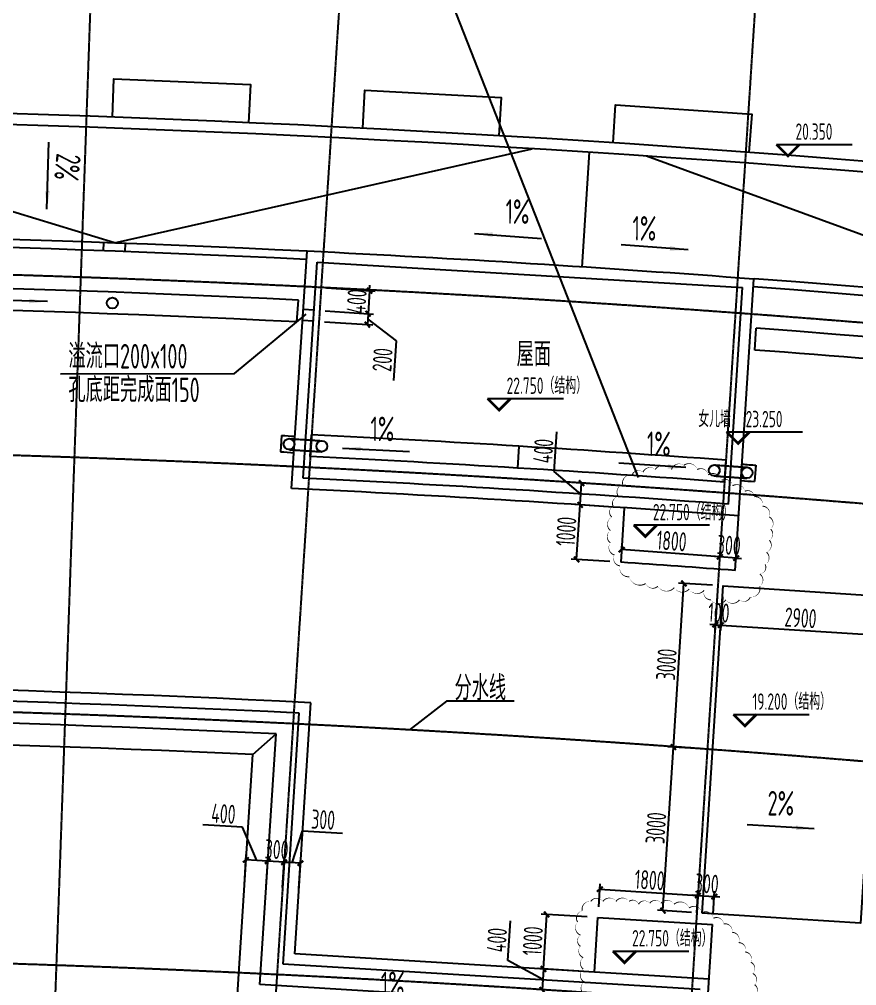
# Model space of a CAD drawing. Header units: millimetres. Extents: x 11677979 to 24947533, y -12764720 to -6308891.
# Drawn here: x 11788845 to 11804174, y -6390643 to -6372957 of the extents above; entities that cross this region are included whole.
import ezdxf
from ezdxf.enums import TextEntityAlignment as Align

# ---------------------------------------------------------------- set-up
doc = ezdxf.new("R2010")
doc.units = ezdxf.units.MM
doc.header["$LTSCALE"] = 10
for name, pattern in [('A2-RG-AXIS$0$CENTER', [2, 1.25, -0.25, 0.25, -0.25]), ('A2-RG-AXIS$0$DOTE', [2.42, 2, -0.2, 0.02, -0.2]), ('A2-RI-RF$0$HIDDEN', [0.375, 0.25, -0.125])]:
    doc.linetypes.add(name, pattern=pattern)
for name, color, linetype in [('A2-RB-RF$0$$34$A-DIMS-100', 1, 'Continuous'), ('A2-RB-RF$0$A-DIMS-100', 1, 'Continuous'), ('A2-RG-AXIS$0$A-GRID', 1, 'A2-RG-AXIS$0$CENTER'), ('A2-RI-RF$0$$0$AUDIT_D_120618114340-341', 1, 'Continuous'), ('A2-RI-RF$0$$2$A-SYMB', 4, 'Continuous'), ('A2-RI-RF$0$A-HATH', 9, 'Continuous'), ('A2-RI-RF$0$A-ROOF-DRAN', 175, 'Continuous'), ('A2-RI-RF$0$A-ROOF-EDGE', 2, 'Continuous'), ('A2-RI-RF$0$A-SYMB', 4, 'Continuous'), ('A2-RI-RF$0$A-SYMB-AREA', 4, 'Continuous'), ('A2-RI-RF$0$A-SYMB-NAME', 4, 'Continuous')]:
    doc.layers.add(name, color=color, linetype=linetype)
doc.layers.add('A2-RI-RF$0$A-DETL-LLIN', color=3, linetype='Continuous', lineweight=5)
doc.styles.add('A2-RB-RF$0$$0$XD2008', font='hzs.shx', dxfattribs={"width": 0.7, "bigfont": 'hztxt.shx'})
doc.styles.add('A2-RB-RF$0$XD2008', font='hzs.shx', dxfattribs={"width": 0.7, "bigfont": 'hztxt.shx'})
doc.styles.add('A2-RI-RF$0$$0$XD2008', font='xd-hzs.shx', dxfattribs={"width": 0.7, "bigfont": 'xd-hztxt.shx'})
doc.styles.add('A2-RI-RF$0$ECADI', font='hzs.shx', dxfattribs={"width": 0.7, "bigfont": 'hztxt.shx'})
doc.dimstyles.new('A2-RB-RF$0$$0$XD100$0', dxfattribs={"dimscale": 100, "dimtxt": 3.5, "dimasz": 1, "dimexe": 1, "dimexo": 2, "dimgap": 0.5, "dimtad": 1, "dimdec": 0, "dimdsep": 46, "dimtxsty": 'A2-RB-RF$0$$0$XD2008', "dimblk1": 'A2-RB-RF$0$$20$_ArchTick', "dimblk2": 'A2-RB-RF$0$$20$_ArchTick', "dimsah": 1, "dimcen": 2.5, "dimclrt": 4, "dimaunit": 1, "dimadec": 0, "dimazin": 0, "dimtfac": 1, "dimtdec": 0, "dimtix": 1, "dimtmove": 2, "dimatfit": 3, "dimfxl": 0, "dimtolj": 1, "dimtzin": 0, "dimarcsym": 0})
doc.dimstyles.new('A2-RB-RF$0$XD100$0', dxfattribs={"dimscale": 100, "dimtxt": 3.5, "dimasz": 1, "dimexe": 1, "dimexo": 2, "dimgap": 0.5, "dimtad": 1, "dimdec": 0, "dimdsep": 46, "dimtxsty": 'A2-RB-RF$0$XD2008', "dimblk1": 'A2-RB-RF$0$_ArchTick', "dimblk2": 'A2-RB-RF$0$_ArchTick', "dimsah": 1, "dimcen": 2.5, "dimclrt": 4, "dimaunit": 1, "dimadec": 0, "dimazin": 0, "dimtfac": 1, "dimtdec": 0, "dimtix": 1, "dimtmove": 1, "dimatfit": 3, "dimfxl": 0, "dimtolj": 1, "dimtzin": 0, "dimarcsym": 0})

# ---------------------------------------------------------------- blocks, each defined once
blk = doc.blocks.new('A2-RG-AXIS')
at = {"layer": 'A2-RG-AXIS$0$A-GRID', "linetype": 'A2-RG-AXIS$0$DOTE'}
for p, q in [((11795338.9, -6362795.8), (11793349.7, -6393734.2)), ((11802922, -6363265.7), (11800933.1, -6394199.2)), ((11790308.6, -6368084.2), (11788882.2, -6408258.9))]:
    blk.add_line(p, q, dxfattribs=at)
for radius in [323300, 316700, 313400, 308700, 304100]:
    blk.add_arc((11778730.7, -6694178.7), radius, 75.589285, 95.407644, dxfattribs=at)
blk = doc.blocks.new('A2-RI-RF$0$$2$ECADI-TAG-HGHT（国标）')
at = {"color": 1}
blk.add_line((-2.12, 2.12), (11.77, 2.12), dxfattribs=at)
at = {"color": 1, "const_width": 0.5}
blk.add_lwpolyline([(-2.12, 2.12), (0, 0), (2.12, 2.12)], dxfattribs=at)
at = {"style": 'A2-RI-RF$0$$0$XD2008', "width": 0.7}
blk.add_attdef('FL', text='', height=3, dxfattribs=at).set_placement((-2.69, 2.97), align=Align.RIGHT)
for tag, p in [('F.F.L.', (2.28, 2.97)), ('T.O.S.', (2.28, -1.1))]:
    blk.add_attdef(tag, p, '', height=3, dxfattribs=at)
blk = doc.blocks.new('A2-RI-RF$0$5erhfh')
at = {"layer": 'A2-RI-RF$0$A-SYMB-AREA', "style": 'A2-RI-RF$0$ECADI', "width": 0.7}
blk.add_attdef('340M2', text='', height=2.5, dxfattribs=at).set_placement((0, 1.25), align=Align.MIDDLE_LEFT)
at = {"layer": 'A2-RI-RF$0$A-SYMB-NAME', "style": 'A2-RI-RF$0$ECADI', "width": 0.7}
blk.add_attdef('CHINESENAME', (-12.29, 3.09), '', height=4.5, dxfattribs=at)
blk = doc.blocks.new('A2-RI-RF')
at = {"layer": 'A2-RI-RF$0$$0$AUDIT_D_120618114340-341'}
for p, q in [((11789348.9, -6376432.7), (11789386.6, -6375205.8)), ((11797178.2, -6376874.7), (11798402, -6376968.9)), ((11801088.1, -6377176.6), (11799864.1, -6377084.8)), ((11789358.7, -6378122.4), (11788131.7, -6378090.5)), ((11794762.3, -6380806.7), (11795988.3, -6380867.2)), ((11801047.6, -6381161.7), (11799822.9, -6381079.8)), ((11803395.5, -6387770), (11802170.2, -6387696.5))]:
    blk.add_line(p, q, dxfattribs=at)
at = {"layer": 'A2-RI-RF$0$$0$AUDIT_D_120618114340-341', "extrusion": (0, 0, -1)}
for points in [[(-11789403.2, -6376101.7), (-11789319.1, -6376098.6), (-11789348.7, -6376436.6)], [(-11797513.1, -6376856.3), (-11797507.2, -6376940.3), (-11797174.2, -6376874.5)], [(-11800759.8, -6377107.8), (-11800753, -6377191.7), (-11801092, -6377177)], [(-11789027.5, -6378069.8), (-11789024.8, -6378153.8), (-11789362.7, -6378122.6)], [(-11795096.6, -6380779.1), (-11795093, -6380863.1), (-11794758.4, -6380806.6)], [(-11800712.9, -6381183.5), (-11800718, -6381099.5), (-11801051.5, -6381161.9)], [(-11803060.9, -6387794.1), (-11803065.4, -6387710.1), (-11803399.4, -6387770.2)]]:
    blk.add_solid(points, dxfattribs=at)
at = {"layer": 'A2-RI-RF$0$A-HATH'}
for p, q in [((11790589.6, -6377050.4), (11783099, -6374758.6)), ((11790589.6, -6377050.4), (11798231.6, -6375329.1)), ((11799150.6, -6377490.3), (11799286, -6375390.7)), ((11807683.1, -6378152.3), (11800325.6, -6375463.9)), ((11790383.8, -6377193), (11790389.4, -6377043)), ((11790783.5, -6377207.9), (11790789.2, -6377057.9))]:
    blk.add_line(p, q, dxfattribs=at)
at = {"layer": 'A2-RI-RF$0$A-HATH', "linetype": 'A2-RI-RF$0$HIDDEN'}
for centre, radius, start, end in [((11803181.7, -6240385.3), 140560.7, 266.16926, 266.413604), ((11803195.9, -6240171.2), 140975.2, 266.169402, 266.413875), ((11812123.9, -6240948.2), 140560.7, 265.697217, 265.941561), ((11812139.3, -6240734.1), 140975.2, 265.696947, 265.94142)]:
    blk.add_arc(centre, radius, start, end, dxfattribs=at)
at = {"layer": 'A2-RI-RF$0$A-ROOF-DRAN'}
for p, q in [((11793928.1, -6378494.3), (11793953.9, -6378095.1)), ((11802310.5, -6379009.6), (11802336.1, -6378610.4)), ((11793643.1, -6380571.9), (11793626.4, -6380871.5)), ((11794171.1, -6380959.1), (11794196.8, -6380559.8)), ((11797991.7, -6380770), (11797964.2, -6381169.1)), ((11801754.5, -6381425), (11801783.8, -6381026.1)), ((11802330.6, -6381117.3), (11802306, -6381416.3)), ((11793118.8, -6386414.9), (11793544.1, -6386034.6)), ((11793249.2, -6390621.9), (11793544.1, -6386034.6)), ((11792824.3, -6390996.7), (11793118.8, -6386414.9)), ((11801132.2, -6391102.8), (11793249.2, -6390621.9))]:
    blk.add_line(p, q, dxfattribs=at)
for centre in [(11790548.2, -6378149.6), (11793784.4, -6380731.7), (11794383.6, -6380770.5), (11801567.7, -6381212), (11802168.7, -6381256.1)]:
    blk.add_circle(centre, 100, dxfattribs=at)
for centre, radius, start, end in [((11778730.7, -6694178.7), 316450, 87.242651, 93.96887), ((11778730.7, -6694178.7), 316050, 87.243854, 93.968137), ((11778730.7, -6694178.7), 316450, 77.263451, 85.722076), ((11778730.7, -6694178.7), 316050, 84.141711, 85.721318), ((11814688.4, -6065173.3), 316100, 266.18253, 266.227847), ((11778730.7, -6694178.7), 314000, 85.789695, 87.176759), ((11814688.4, -6065173.3), 316400, 266.183123, 266.228397), ((11778730.7, -6694178.7), 313600, 85.789695, 87.177851), ((11824775.3, -6065815.1), 316100, 265.882007, 265.928291), ((11824775.3, -6065815.1), 316400, 265.882424, 265.927698), ((11778730.7, -6694178.7), 308500, 87.247739, 93.954159), ((11778730.7, -6694178.7), 308700, 85.762642, 87.135763), ((11778730.7, -6694178.7), 308100, 87.323338, 93.954159)]:
    blk.add_arc(centre, radius, start, end, dxfattribs=at)
at = {"layer": 'A2-RI-RF$0$A-ROOF-EDGE'}
for p, q in [((11793830.7, -6381543.2), (11794112.1, -6377201.4)), ((11794043.4, -6381353.3), (11794299.3, -6377404.5)), ((11794299.3, -6377404.5), (11802083.6, -6377862.4)), ((11801950.9, -6383044), (11802293.7, -6377711.3)), ((11801830.7, -6381831.7), (11802083.6, -6377862.4)), ((11794242.5, -6378281.2), (11794042.9, -6378268.2)), ((11794229.6, -6378480.8), (11794030, -6378467.8)), ((11799918.4, -6381896.7), (11799854.3, -6382894.6)), ((11793886.6, -6390059.6), (11794182, -6385465.2)), ((11793674.1, -6390247), (11793969.4, -6385654.8)), ((11799374.6, -6390394.5), (11799438.7, -6389396.5)), ((11799438.7, -6389396.5), (11801534.6, -6389524.4)), ((11801190.9, -6394870.2), (11801534.6, -6389524.4)), ((11801470.4, -6390522.3), (11793886.6, -6390059.6)), ((11801307.9, -6390712.8), (11793674.1, -6390247))]:
    blk.add_line(p, q, dxfattribs=at)
for points in [[(11790550.5, -6374747.3), (11790576.6, -6374047.8), (11793074.5, -6374150), (11793043.4, -6374849.3)], [(11795132.7, -6374949.8), (11795168.9, -6374250.8), (11797665.1, -6374388.8), (11797624, -6375087.6)], [(11799713.8, -6375218.2), (11799759.9, -6374519.7), (11802253.9, -6374693.6), (11802202.8, -6375391.7)], [(11801347.9, -6389315.4), (11801732.3, -6383327.7), (11804626.4, -6383513.8), (11804241.4, -6389501.4), (11801347.9, -6389315.4)]]:
    blk.add_lwpolyline(points, dxfattribs=at)
for centre, radius, start, end in [((11778730.7, -6694178.7), 319650, 76.756883, 94.239677), ((11778730.7, -6694178.7), 319450, 76.756883, 94.239677), ((11778729.8, -6694178.8), 317350, 87.222766, 93.970354), ((11778729.8, -6694178.8), 317200, 87.223207, 93.970081), ((11778487.2, -6693816.1), 317000, 85.693068, 87.174765), ((11778729.8, -6694178.8), 317350, 76.923875, 85.741033), ((11778729.8, -6694178.8), 317200, 77.207179, 85.740758), ((11778730.7, -6694178.7), 313200, 85.770329, 87.197633), ((11778730.7, -6694178.7), 313000, 85.733779, 87.234827), ((11778730.7, -6694178.7), 312000, 85.731896, 86.117894), ((11778730.7, -6694178.7), 309100, 87.134709, 93.955093), ((11778730.7, -6694178.7), 308900, 87.172336, 93.991807)]:
    blk.add_arc(centre, radius, start, end, dxfattribs=at)
at = {"layer": 'A2-RI-RF$0$A-SYMB'}
for points in [[(11789598.3, -6379444), (11792784.6, -6379436.4), (11794098.1, -6378350.8)], [(11797902.1, -6385435.5), (11796666.8, -6385435.5), (11795985.6, -6385961.3)]]:
    blk.add_lwpolyline(points, dxfattribs=at)
at = {"layer": 'Defpoints', "color": 6}
blk.add_line((11800180.2, -6381340.3), (11790534.9, -6356764.3), dxfattribs=at)
for points in [[(11800784.4, -6381196.1, 0, 20, 0.5205671), (11800486, -6381196.1, 0, 20, 0.5205671), (11800486, -6381196.1, 0, 20, 0.5205671), (11800262.2, -6381245.8, 0, 20, 0.5205671), (11800262.2, -6381245.8, 0, 20, 0.5205671), (11800063.3, -6381295.5, 0, 20, 0.5205671), (11800063.3, -6381295.5, 0, 20, 0.5205671), (11799889.3, -6381469.4, 0, 20, 0.5205671), (11799889.3, -6381469.4, 0, 20, 0.5205671), (11799814.7, -6381693, 0, 20, 0.5205671), (11799814.7, -6381693, 0, 20, 0.5205671), (11799715.2, -6381866.9, 0, 20, 0.5205671), (11799715.2, -6381866.9, 0, 20, 0.5205671), (11799690.4, -6382065.6, 0, 20, 0.5205671), (11799690.4, -6382065.6, 0, 20, 0.5205671), (11799665.5, -6382314, 0, 20, 0.5205671), (11799665.5, -6382314, 0, 20, 0.5205671), (11799665.5, -6382537.6, 0, 20, 0.5205671), (11799665.5, -6382537.6, 0, 20, 0.5205671), (11799740.1, -6382761.2, 0, 20, 0.5205671), (11799740.1, -6382761.2, 0, 20, 0.5205671), (11799839.5, -6382959.9, 0, 20, 0.5205671), (11799839.5, -6382959.9, 0, 20, 0.5205671), (11800013.6, -6383158.6, 0, 20, 0.5205671), (11800013.6, -6383158.6, 0, 20, 0.5205671), (11800312, -6383282.8, 0, 20, 0.5205671), (11800312, -6383282.8, 0, 20, 0.5205671), (11800535.7, -6383332.5, 0, 20, 0.5205671), (11800535.7, -6383332.5, 0, 20, 0.5205671), (11800834.1, -6383357.4, 0, 20, 0.5205671), (11800834.1, -6383357.4, 0, 20, 0.5205671), (11801107.6, -6383382.2, 0, 20, 0.5205671), (11801107.6, -6383382.2, 0, 20, 0.5205671), (11801381.1, -6383407, 0, 20, 0.5205671), (11801381.1, -6383407, 0, 20, 0.5205671), (11801505.4, -6383580.9, 0, 20, 0.5205671), (11801505.4, -6383580.9, 0, 20, 0.5205671), (11801778.9, -6383580.9, 0, 20, 0.5205671), (11801778.9, -6383580.9, 0, 20, 0.5205671), (11802027.6, -6383580.9, 0, 20, 0.5205671), (11802027.6, -6383580.9, 0, 20, 0.5205671), (11802226.5, -6383531.3, 0, 20, 0.5205671), (11802226.5, -6383531.3, 0, 20, 0.5205671), (11802400.5, -6383332.5, 0, 20, 0.5205671), (11802400.5, -6383332.5, 0, 20, 0.5205671), (11802400.5, -6383108.9, 0, 20, 0.5205671), (11802400.5, -6383108.9, 0, 20, 0.5205671), (11802500, -6382935, 0, 20, 0.5205671), (11802500, -6382935, 0, 20, 0.5205671), (11802524.9, -6382711.5, 0, 20, 0.5205671), (11802524.9, -6382711.5, 0, 20, 0.5205671), (11802574.6, -6382487.9, 0, 20, 0.5205671), (11802574.6, -6382487.9, 0, 20, 0.5205671), (11802599.5, -6382289.2, 0, 20, 0.5205671), (11802599.5, -6382289.2, 0, 20, 0.5205671), (11802574.6, -6382065.6, 0, 20, 0.5205671), (11802574.6, -6382065.6, 0, 20, 0.5205671), (11802450.3, -6381866.9, 0, 20, 0.5205671), (11802450.3, -6381866.9, 0, 20, 0.5205671), (11802301.1, -6381693, 0, 20, 0.5205671), (11802301.1, -6381693, 0, 20, 0.5205671), (11802127, -6381593.6, 0, 20, 0.5205671), (11802127, -6381593.6, 0, 20, 0.5205671), (11801903.3, -6381494.2, 0, 20, 0.5205671), (11801903.3, -6381494.2, 0, 20, 0.5205671), (11801704.4, -6381394.9, 0, 20, 0.5205671), (11801704.4, -6381394.9, 0, 20, 0.5205671), (11801455.7, -6381295.5, 0, 20, 0.5205671), (11801455.7, -6381295.5, 0, 20, 0.5205671), (11801256.8, -6381196.1, 0, 20, 0.5205671), (11801256.8, -6381196.1, 0, 20, 0.5205671), (11801008.2, -6381121.6, 0, 20, 0.5205671), (11801008.2, -6381121.6, 0, 20, 0.5205671), (11800784.4, -6381196.1, 0, 0, 0)], [(11800008.7, -6389100.8, 0, 20, 0.5205671), (11799768.7, -6389100.8, 0, 20, 0.5205671), (11799768.7, -6389100.8, 0, 20, 0.5205671), (11799528.6, -6389100.8, 0, 20, 0.5205671), (11799528.6, -6389100.8, 0, 20, 0.5205671), (11799305.6, -6389100.8, 0, 20, 0.5205671), (11799305.6, -6389100.8, 0, 20, 0.5205671), (11799151.3, -6389272.2, 0, 20, 0.5205671), (11799151.3, -6389272.2, 0, 20, 0.5205671), (11799065.6, -6389477.8, 0, 20, 0.5205671), (11799065.6, -6389477.8, 0, 20, 0.5205671), (11799117, -6389717.6, 0, 20, 0.5205671), (11799117, -6389717.6, 0, 20, 0.5205671), (11799117, -6389923.2, 0, 20, 0.5205671), (11799117, -6389923.2, 0, 20, 0.5205671), (11799168.5, -6390128.8, 0, 20, 0.5205671), (11799168.5, -6390128.8, 0, 20, 0.5205671), (11799168.5, -6390334.4, 0, 20, 0.5205671), (11799168.5, -6390334.4, 0, 20, 0.5205671), (11799185.6, -6390574.3, 0, 20, 0.5205671), (11799185.6, -6390574.3, 0, 20, 0.5205671), (11799185.6, -6390797, 0, 20, 0.5205671)], [(11802306.6, -6390831.3, 0, 20, 0.5205671), (11802306.6, -6390625.7, 0, 20, 0.5205671), (11802306.6, -6390625.7, 0, 20, 0.5205671), (11802272.3, -6390420.1, 0, 20, 0.5205671), (11802272.3, -6390420.1, 0, 20, 0.5205671), (11802238, -6390214.5, 0, 20, 0.5205671), (11802238, -6390214.5, 0, 20, 0.5205671), (11802135.1, -6390026, 0, 20, 0.5205671), (11802135.1, -6390026, 0, 20, 0.5205671), (11802015.1, -6389854.7, 0, 20, 0.5205671), (11802015.1, -6389854.7, 0, 20, 0.5205671), (11801895.1, -6389666.2, 0, 20, 0.5205671), (11801895.1, -6389666.2, 0, 20, 0.5205671), (11801740.7, -6389512, 0, 20, 0.5205671), (11801740.7, -6389512, 0, 20, 0.5205671), (11801552.1, -6389409.2, 0, 20, 0.5205671), (11801552.1, -6389409.2, 0, 20, 0.5205671), (11801346.3, -6389306.4, 0, 20, 0.5205671), (11801346.3, -6389306.4, 0, 20, 0.5205671), (11801106.2, -6389220.8, 0, 20, 0.5205671), (11801106.2, -6389220.8, 0, 20, 0.5205671), (11800831.9, -6389152.2, 0, 20, 0.5205671), (11800831.9, -6389152.2, 0, 20, 0.5205671), (11800591.8, -6389135.1, 0, 20, 0.5205671), (11800591.8, -6389135.1, 0, 20, 0.5205671), (11800386, -6389135.1, 0, 20, 0.5205671), (11800386, -6389135.1, 0, 20, 0.5205671), (11800180.2, -6389152.2, 0, 20, 0.5205671), (11800180.2, -6389152.2, 0, 20, 0.5205671), (11800008.7, -6389100.8, 0, 0, 0)]]:
    blk.add_lwpolyline(points, format="xyseb", dxfattribs=at)
ref = blk.add_blockref('A2-RI-RF$0$5erhfh', (11789125.7, -6375896.6), dxfattribs=dict(xscale=99.99999999968377, yscale=99.99999999968377, zscale=99.99999999968377, rotation=264.2338512096314))
ref.add_attrib('CHINESENAME', '2%%%', (11789528, -6375399.4), dxfattribs={"layer": 'A2-RI-RF$0$A-SYMB-NAME', "height": 450, "rotation": 264.23385, "style": 'A2-RI-RF$0$ECADI', "width": 0.7})
ref = blk.add_blockref('A2-RI-RF$0$5erhfh', (11798278.9, -6377053.1), dxfattribs=dict(xscale=99.99999999968374, yscale=99.99999999968374, zscale=99.99999999968374, rotation=359.5617199320547))
ref.add_attrib('CHINESENAME', '1%%%', (11797746.4, -6376698.8), dxfattribs={"layer": 'A2-RI-RF$0$A-SYMB-NAME', "height": 450, "rotation": 359.56172, "style": 'A2-RI-RF$0$ECADI', "width": 0.7})
ref = blk.add_blockref('A2-RI-RF$0$5erhfh', (11800601.5, -6377360.8), dxfattribs=dict(xscale=99.99999999968374, yscale=99.99999999968374, zscale=99.99999999968374, rotation=359.5617199320547))
ref.add_attrib('CHINESENAME', '1%%%', (11800069, -6377006.5), dxfattribs={"layer": 'A2-RI-RF$0$A-SYMB-NAME', "height": 450, "rotation": 359.56172, "style": 'A2-RI-RF$0$ECADI', "width": 0.7})
ref = blk.add_blockref('A2-RI-RF$0$5erhfh', (11798833.7, -6381944.9), dxfattribs=dict(xscale=100, yscale=100, zscale=100))
ref.add_attrib('CHINESENAME', '屋面', (11797948.4, -6379310.5), dxfattribs={"layer": 'A2-RI-RF$0$A-SYMB-NAME', "height": 450, "style": 'A2-RI-RF$0$ECADI', "width": 0.7})
ref = blk.add_blockref('A2-RI-RF$0$5erhfh', (11790972.7, -6379657.2), dxfattribs=dict(xscale=100, yscale=100, zscale=100))
ref.add_attrib('CHINESENAME', '溢流口200x100', (11789743.5, -6379348.4), dxfattribs={"layer": 'A2-RI-RF$0$A-SYMB-NAME', "height": 450, "style": 'A2-RI-RF$0$ECADI', "width": 0.7})
ref = blk.add_blockref('A2-RI-RF$0$5erhfh', (11790972.7, -6380272.3), dxfattribs=dict(xscale=100, yscale=100, zscale=100))
ref.add_attrib('CHINESENAME', '孔底距完成面150', (11789743.5, -6379963.5), dxfattribs={"layer": 'A2-RI-RF$0$A-SYMB-NAME', "height": 450, "style": 'A2-RI-RF$0$ECADI', "width": 0.7})
ref = blk.add_blockref('A2-RI-RF$0$5erhfh', (11795805.1, -6381030.9), dxfattribs=dict(xscale=99.99999999968374, yscale=99.99999999968374, zscale=99.99999999968374, rotation=359.5617199320547))
ref.add_attrib('CHINESENAME', '1%%%', (11795272.6, -6380676.6), dxfattribs={"layer": 'A2-RI-RF$0$A-SYMB-NAME', "height": 450, "rotation": 359.56172, "style": 'A2-RI-RF$0$ECADI', "width": 0.7})
ref = blk.add_blockref('A2-RI-RF$0$5erhfh', (11800865.6, -6381304), dxfattribs=dict(xscale=99.99999999968374, yscale=99.99999999968374, zscale=99.99999999968374, rotation=359.5617199320547))
ref.add_attrib('CHINESENAME', '1%%%', (11800333.2, -6380949.7), dxfattribs={"layer": 'A2-RI-RF$0$A-SYMB-NAME', "height": 450, "rotation": 359.56172, "style": 'A2-RI-RF$0$ECADI', "width": 0.7})
ref = blk.add_blockref('A2-RI-RF$0$5erhfh', (11798041.2, -6385727.6), dxfattribs=dict(xscale=100, yscale=100, zscale=100))
ref.add_attrib('CHINESENAME', '分水线', (11796812, -6385418.8), dxfattribs={"layer": 'A2-RI-RF$0$A-SYMB-NAME', "height": 450, "style": 'A2-RI-RF$0$ECADI', "width": 0.7})
ref = blk.add_blockref('A2-RI-RF$0$5erhfh', (11803074.8, -6387882.5), dxfattribs=dict(xscale=99.99999999968374, yscale=99.99999999968374, zscale=99.99999999968374, rotation=359.5617199320547))
ref.add_attrib('CHINESENAME', '2%%%', (11802542.3, -6387528.1), dxfattribs={"layer": 'A2-RI-RF$0$A-SYMB-NAME', "height": 450, "rotation": 359.56172, "style": 'A2-RI-RF$0$ECADI', "width": 0.7})
ref = blk.add_blockref('A2-RI-RF$0$5erhfh', (11795994.2, -6391187.9), dxfattribs=dict(xscale=99.99999999968374, yscale=99.99999999968374, zscale=99.99999999968374, rotation=359.5617199320547))
ref.add_attrib('CHINESENAME', '1%%%', (11795461.7, -6390833.6), dxfattribs={"layer": 'A2-RI-RF$0$A-SYMB-NAME', "height": 450, "rotation": 359.56172, "style": 'A2-RI-RF$0$ECADI', "width": 0.7})
at = {"layer": 'A2-RI-RF$0$$2$A-SYMB'}
ref = blk.add_blockref('A2-RI-RF$0$$2$ECADI-TAG-HGHT（国标）', (11802916.6, -6375458.6), dxfattribs=dict(at, xscale=100, yscale=100, zscale=100))
ref.add_attrib('F.F.L.', '20.350', (11803054.2, -6375161.9), dxfattribs={"layer": '0', "height": 300, "style": 'A2-RI-RF$0$$0$XD2008', "width": 0.7})
ref = blk.add_blockref('A2-RI-RF$0$$2$ECADI-TAG-HGHT（国标）', (11797628.1, -6380108.6), dxfattribs=dict(at, xscale=100, yscale=100, zscale=100))
ref.add_attrib('F.F.L.', '22.750（结构）', (11797765.7, -6379811.9), dxfattribs={"layer": '0', "height": 300, "style": 'A2-RI-RF$0$$0$XD2008', "width": 0.7})
ref = blk.add_blockref('A2-RI-RF$0$$2$ECADI-TAG-HGHT（国标）', (11802003.3, -6380719.6), dxfattribs=dict(at, xscale=100, yscale=100, zscale=100))
ref.add_attrib('F.F.L.', '23.250', (11802140.9, -6380422.9), dxfattribs={"layer": '0', "height": 300, "style": 'A2-RI-RF$0$$0$XD2008', "width": 0.7})
ref.add_attrib('FL', '女儿墙', dxfattribs={"layer": '0', "height": 300, "style": 'A2-RI-RF$0$$0$XD2008', "width": 0.7}).set_placement((11801872, -6380422.1), align=Align.RIGHT)
ref = blk.add_blockref('A2-RI-RF$0$$2$ECADI-TAG-HGHT（国标）', (11800305.7, -6382422.2), dxfattribs=dict(at, xscale=100, yscale=100, zscale=100))
ref.add_attrib('F.F.L.', '22.750（结构）', (11800443.3, -6382125.5), dxfattribs={"layer": '0', "height": 300, "style": 'A2-RI-RF$0$$0$XD2008', "width": 0.7})
ref = blk.add_blockref('A2-RI-RF$0$$2$ECADI-TAG-HGHT（国标）', (11802128.3, -6385889.7), dxfattribs=dict(at, xscale=100, yscale=100, zscale=100))
ref.add_attrib('F.F.L.', '19.200（结构）', (11802266, -6385593), dxfattribs={"layer": '0', "height": 300, "style": 'A2-RI-RF$0$$0$XD2008', "width": 0.7})
ref = blk.add_blockref('A2-RI-RF$0$$2$ECADI-TAG-HGHT（国标）', (11799924.6, -6390222.1), dxfattribs=dict(at, xscale=100, yscale=100, zscale=100))
ref.add_attrib('F.F.L.', '22.750（结构）', (11800062.2, -6389925.3), dxfattribs={"layer": '0', "height": 300, "style": 'A2-RI-RF$0$$0$XD2008', "width": 0.7})
at = {"layer": 'A2-RI-RF$0$A-DETL-LLIN'}
blk.add_blockref('A2-RG-AXIS', (0, 0), dxfattribs=at)
blk = doc.blocks.new('A2-RB-RF$0$$20$_ArchTick')
at = {"color": 0, "linetype": 'ByBlock', "const_width": 0.4}
blk.add_lwpolyline([(-0.5, -0.5), (0.5, 0.5)], dxfattribs=at)
blk = doc.blocks.new('*D638')
at = {"layer": 'A2-RB-RF$0$$34$A-DIMS-100', "color": 0, "lineweight": -2, "transparency": 16777216}
for p, q in [((11800820, -6386276), (11801012, -6383281)), ((11801533, -6383315), (11800912, -6383275)), ((11801340, -6386310), (11800720, -6386270))]:
    blk.add_line(p, q, dxfattribs=at)
at = {"layer": 'Defpoints', "color": 0, "transparency": 16777216}
for p in [(11801012, -6383281), (11801732, -6383328), (11801540, -6386323)]:
    blk.add_point(p, dxfattribs=at)
at = {"layer": 'A2-RB-RF$0$$34$A-DIMS-100', "color": 0, "lineweight": -2, "transparency": 16777216, "xscale": 100, "yscale": 100, "zscale": 100}
for p, rotation in [((11801012, -6383281), 86.32686490199335), ((11800820, -6386276), 266.3268649019933)]:
    blk.add_blockref('A2-RB-RF$0$$20$_ArchTick', p, dxfattribs=dict(at, rotation=rotation))
at = {"layer": 'A2-RB-RF$0$$34$A-DIMS-100', "color": 4, "transparency": 16777216, "insert": (11800691, -6384764), "char_height": 350, "attachment_point": 5, "rotation": 86.3269, "style": 'A2-RB-RF$0$$0$XD2008'}
blk.add_mtext('\\A1;3000', dxfattribs=at)
blk = doc.blocks.new('*D639')
at = {"layer": 'A2-RB-RF$0$$34$A-DIMS-100', "color": 0, "lineweight": -2, "transparency": 16777216}
for p, q in [((11801719, -6383527), (11801680, -6384143)), ((11804614, -6383713), (11804574, -6384329)), ((11801686, -6384043), (11804580, -6384229))]:
    blk.add_line(p, q, dxfattribs=at)
at = {"layer": 'Defpoints', "color": 0, "transparency": 16777216}
for p in [(11801732, -6383328), (11804626, -6383514), (11804580, -6384229)]:
    blk.add_point(p, dxfattribs=at)
at = {"layer": 'A2-RB-RF$0$$34$A-DIMS-100', "color": 0, "lineweight": -2, "transparency": 16777216, "xscale": 100, "yscale": 100, "zscale": 100}
for p, rotation in [((11801686, -6384043), 176.321173563952), ((11804580, -6384229), 356.3211735639519)]:
    blk.add_blockref('A2-RB-RF$0$$20$_ArchTick', p, dxfattribs=dict(at, rotation=rotation))
at = {"layer": 'A2-RB-RF$0$$34$A-DIMS-100', "color": 4, "transparency": 16777216, "insert": (11803148, -6383912), "char_height": 350, "attachment_point": 5, "rotation": 356.3212, "style": 'A2-RB-RF$0$$0$XD2008'}
blk.add_mtext('\\A1;2900', dxfattribs=at)
blk = doc.blocks.new('*D640')
at = {"layer": 'A2-RB-RF$0$$34$A-DIMS-100', "color": 0, "lineweight": -2, "transparency": 16777216}
for p, q in [((11801620, -6383521), (11801580, -6384137)), ((11801719, -6383527), (11801680, -6384143)), ((11801587, -6384037), (11801487, -6384031)), ((11801587, -6384037), (11801686, -6384043)), ((11801686, -6384043), (11801786, -6384050))]:
    blk.add_line(p, q, dxfattribs=at)
at = {"layer": 'Defpoints', "color": 0, "transparency": 16777216}
for p in [(11801633, -6383321), (11801732, -6383328), (11801686, -6384043)]:
    blk.add_point(p, dxfattribs=at)
at = {"layer": 'A2-RB-RF$0$$34$A-DIMS-100', "color": 0, "lineweight": -2, "transparency": 16777216, "xscale": 100, "yscale": 100, "zscale": 100}
for p, rotation in [((11801587, -6384037), 356.3211735639193), ((11801686, -6384043), 176.3211735639193)]:
    blk.add_blockref('A2-RB-RF$0$$20$_ArchTick', p, dxfattribs=dict(at, rotation=rotation))
at = {"layer": 'A2-RB-RF$0$$34$A-DIMS-100', "color": 4, "transparency": 16777216, "insert": (11801651, -6383816), "char_height": 350, "attachment_point": 5, "rotation": 356.3212, "style": 'A2-RB-RF$0$$0$XD2008'}
blk.add_mtext('\\A1;100', dxfattribs=at)
blk = doc.blocks.new('A2-RB-RF$0$_ArchTick')
at = {"color": 0, "linetype": 'ByBlock', "const_width": 0.4}
blk.add_lwpolyline([(-0.5, -0.5), (0.5, 0.5)], dxfattribs=at)
blk = doc.blocks.new('*D645')
at = {"layer": 'A2-RB-RF$0$A-DIMS-100', "color": 0, "lineweight": -2, "transparency": 16777216}
for p, q in [((11793841, -6388393), (11794030, -6387807)), ((11794030, -6387807), (11794759, -6387851)), ((11793663, -6388844), (11793698, -6388284)), ((11793991, -6388402), (11793692, -6388384)), ((11793963, -6388862), (11793997, -6388302))]:
    blk.add_line(p, q, dxfattribs=at)
at = {"layer": 'Defpoints', "color": 0, "transparency": 16777216}
for p in [(11793692, -6388384), (11793651, -6389043), (11793951, -6389062)]:
    blk.add_point(p, dxfattribs=at)
at = {"layer": 'A2-RB-RF$0$A-DIMS-100', "color": 0, "lineweight": -2, "transparency": 16777216, "xscale": 100, "yscale": 100, "zscale": 100}
for p, rotation in [((11793692, -6388384), 176.508510528989), ((11793991, -6388402), 356.5085105289891)]:
    blk.add_blockref('A2-RB-RF$0$_ArchTick', p, dxfattribs=dict(at, rotation=rotation))
at = {"layer": 'A2-RB-RF$0$A-DIMS-100', "color": 4, "transparency": 16777216, "insert": (11794408, -6387605), "char_height": 350, "attachment_point": 5, "rotation": 356.5085, "style": 'A2-RB-RF$0$XD2008'}
blk.add_mtext('\\A1;300', dxfattribs=at)
blk = doc.blocks.new('*D646')
at = {"layer": 'A2-RB-RF$0$A-DIMS-100', "color": 0, "lineweight": -2, "transparency": 16777216}
for p, q in [((11793392, -6388365), (11793292, -6388359)), ((11793364, -6388826), (11793398, -6388266)), ((11793692, -6388384), (11793392, -6388365)), ((11793663, -6388844), (11793698, -6388284)), ((11793692, -6388384), (11793791, -6388390))]:
    blk.add_line(p, q, dxfattribs=at)
at = {"layer": 'Defpoints', "color": 0, "transparency": 16777216}
for p in [(11793392, -6388365), (11793352, -6389025), (11793651, -6389043)]:
    blk.add_point(p, dxfattribs=at)
at = {"layer": 'A2-RB-RF$0$A-DIMS-100', "color": 0, "lineweight": -2, "transparency": 16777216, "xscale": 100, "yscale": 100, "zscale": 100}
for p, rotation in [((11793392, -6388365), 356.5085105289891), ((11793692, -6388384), 176.508510528989)]:
    blk.add_blockref('A2-RB-RF$0$_ArchTick', p, dxfattribs=dict(at, rotation=rotation))
at = {"layer": 'A2-RB-RF$0$A-DIMS-100', "color": 4, "transparency": 16777216, "insert": (11793556, -6388150), "char_height": 350, "attachment_point": 5, "rotation": 356.5085, "style": 'A2-RB-RF$0$XD2008'}
blk.add_mtext('\\A1;300', dxfattribs=at)
blk = doc.blocks.new('*D654')
at = {"layer": 'A2-RB-RF$0$$34$A-DIMS-100', "color": 0, "lineweight": -2, "transparency": 16777216}
for p, q in [((11800628, -6389269), (11800820, -6386276)), ((11801340, -6386310), (11800720, -6386270)), ((11801148, -6389303), (11800528, -6389263))]:
    blk.add_line(p, q, dxfattribs=at)
at = {"layer": 'Defpoints', "color": 0, "transparency": 16777216}
for p in [(11800820, -6386276), (11801540, -6386323), (11801348, -6389315)]:
    blk.add_point(p, dxfattribs=at)
at = {"layer": 'A2-RB-RF$0$$34$A-DIMS-100', "color": 0, "lineweight": -2, "transparency": 16777216, "xscale": 100, "yscale": 100, "zscale": 100}
for p, rotation in [((11800820, -6386276), 86.32686865420938), ((11800628, -6389269), 266.3268686542094)]:
    blk.add_blockref('A2-RB-RF$0$$20$_ArchTick', p, dxfattribs=dict(at, rotation=rotation))
at = {"layer": 'A2-RB-RF$0$$34$A-DIMS-100', "color": 4, "transparency": 16777216, "insert": (11800499, -6387758), "char_height": 350, "attachment_point": 5, "rotation": 86.3269, "style": 'A2-RB-RF$0$$0$XD2008'}
blk.add_mtext('\\A1;3000', dxfattribs=at)
blk = doc.blocks.new('*D655')
at = {"layer": 'A2-RB-RF$0$A-DIMS-100', "color": 0, "lineweight": -2, "transparency": 16777216}
for p, q in [((11792933, -6387744), (11792204, -6387699)), ((11793193, -6388352), (11792933, -6387744)), ((11792965, -6388800), (11792999, -6388240)), ((11793392, -6388364), (11792993, -6388340)), ((11793364, -6388825), (11793398, -6388265))]:
    blk.add_line(p, q, dxfattribs=at)
at = {"layer": 'Defpoints', "color": 0, "transparency": 16777216}
for p in [(11792993, -6388340), (11792953, -6389000), (11793352, -6389024)]:
    blk.add_point(p, dxfattribs=at)
at = {"layer": 'A2-RB-RF$0$A-DIMS-100', "color": 0, "lineweight": -2, "transparency": 16777216, "xscale": 100, "yscale": 100, "zscale": 100}
for p, rotation in [((11792993, -6388340), 176.5085105290257), ((11793392, -6388364), 356.5085105290256)]:
    blk.add_blockref('A2-RB-RF$0$_ArchTick', p, dxfattribs=dict(at, rotation=rotation))
at = {"layer": 'A2-RB-RF$0$A-DIMS-100', "color": 4, "transparency": 16777216, "insert": (11792582, -6387497), "char_height": 350, "attachment_point": 5, "rotation": 356.5085, "style": 'A2-RB-RF$0$XD2008'}
blk.add_mtext('\\A1;400', dxfattribs=at)
blk = doc.blocks.new('*D656')
at = {"layer": 'A2-RB-RF$0$A-DIMS-100', "color": 0, "lineweight": -2, "transparency": 16777216}
for p, q in [((11799239, -6389384), (11798399, -6389333)), ((11798499, -6389339), (11798438, -6390337)), ((11799178, -6390382), (11798338, -6390331))]:
    blk.add_line(p, q, dxfattribs=at)
at = {"layer": 'Defpoints', "color": 0, "transparency": 16777216}
for p in [(11799439, -6389397), (11798438, -6390337), (11799378, -6390395)]:
    blk.add_point(p, dxfattribs=at)
at = {"layer": 'A2-RB-RF$0$A-DIMS-100', "color": 0, "lineweight": -2, "transparency": 16777216, "xscale": 100, "yscale": 100, "zscale": 100}
for p, rotation in [((11798499, -6389339), 86.50851052901322), ((11798438, -6390337), 266.5085105290132)]:
    blk.add_blockref('A2-RB-RF$0$_ArchTick', p, dxfattribs=dict(at, rotation=rotation))
at = {"layer": 'A2-RB-RF$0$A-DIMS-100', "color": 4, "transparency": 16777216, "insert": (11798244, -6389825), "char_height": 350, "attachment_point": 5, "rotation": 86.5085, "style": 'A2-RB-RF$0$XD2008'}
blk.add_mtext('\\A1;1000', dxfattribs=at)
blk = doc.blocks.new('*D657')
at = {"layer": 'A2-RB-RF$0$A-DIMS-100', "color": 0, "lineweight": -2, "transparency": 16777216}
for p, q in [((11797790, -6390185), (11797835, -6389457)), ((11798430, -6390529), (11797790, -6390185)), ((11799181, -6390383), (11798342, -6390331)), ((11798441, -6390338), (11798418, -6390720)), ((11799158, -6390765), (11798318, -6390714))]:
    blk.add_line(p, q, dxfattribs=at)
at = {"layer": 'Defpoints', "color": 0, "transparency": 16777216}
for p in [(11799381, -6390395), (11798418, -6390720), (11799358, -6390778)]:
    blk.add_point(p, dxfattribs=at)
at = {"layer": 'A2-RB-RF$0$A-DIMS-100', "color": 0, "lineweight": -2, "transparency": 16777216, "xscale": 100, "yscale": 100, "zscale": 100}
for p, rotation in [((11798441, -6390338), 86.5085105290774), ((11798418, -6390720), 266.5085105290774)]:
    blk.add_blockref('A2-RB-RF$0$_ArchTick', p, dxfattribs=dict(at, rotation=rotation))
at = {"layer": 'A2-RB-RF$0$A-DIMS-100', "color": 4, "transparency": 16777216, "insert": (11797588, -6389807), "char_height": 350, "attachment_point": 5, "rotation": 86.5085, "style": 'A2-RB-RF$0$XD2008'}
blk.add_mtext('\\A1;400', dxfattribs=at)
blk = doc.blocks.new('*D662')
at = {"layer": 'A2-RB-RF$0$$34$A-DIMS-100', "color": 0, "lineweight": -2, "transparency": 16777216}
for p, q in [((11799719, -6381884), (11799013, -6381838)), ((11799048, -6382842), (11799113, -6381844)), ((11799655, -6382882), (11798948, -6382836))]:
    blk.add_line(p, q, dxfattribs=at)
at = {"layer": 'Defpoints', "color": 0, "transparency": 16777216}
for p in [(11799113, -6381844), (11799919, -6381897), (11799854, -6382895)]:
    blk.add_point(p, dxfattribs=at)
at = {"layer": 'A2-RB-RF$0$$34$A-DIMS-100', "color": 0, "lineweight": -2, "transparency": 16777216, "xscale": 100, "yscale": 100, "zscale": 100}
for p, rotation in [((11799113, -6381844), 86.29153522082929), ((11799048, -6382842), 266.2915352208293)]:
    blk.add_blockref('A2-RB-RF$0$$20$_ArchTick', p, dxfattribs=dict(at, rotation=rotation))
at = {"layer": 'A2-RB-RF$0$$34$A-DIMS-100', "color": 4, "transparency": 16777216, "insert": (11798856, -6382329), "char_height": 350, "attachment_point": 5, "rotation": 86.2915, "style": 'A2-RB-RF$0$$0$XD2008'}
blk.add_mtext('\\A1;1000', dxfattribs=at)
blk = doc.blocks.new('*D665')
at = {"layer": 'A2-RB-RF$0$A-DIMS-100', "color": 0, "lineweight": -2, "transparency": 16777216}
for p, q in [((11798639, -6381235), (11798687, -6380507)), ((11799126, -6381645), (11798639, -6381235)), ((11799745, -6381484), (11799039, -6381439)), ((11799113, -6381844), (11799139, -6381445)), ((11799719, -6381884), (11799013, -6381838))]:
    blk.add_line(p, q, dxfattribs=at)
at = {"layer": 'Defpoints', "color": 0, "transparency": 16777216}
for p in [(11799139, -6381445), (11799945, -6381497), (11799919, -6381897)]:
    blk.add_point(p, dxfattribs=at)
at = {"layer": 'A2-RB-RF$0$A-DIMS-100', "color": 0, "lineweight": -2, "transparency": 16777216, "xscale": 100, "yscale": 100, "zscale": 100}
for p, rotation in [((11799139, -6381445), 86.29153522112996), ((11799113, -6381844), 266.2915352211299)]:
    blk.add_blockref('A2-RB-RF$0$_ArchTick', p, dxfattribs=dict(at, rotation=rotation))
at = {"layer": 'A2-RB-RF$0$A-DIMS-100', "color": 4, "transparency": 16777216, "insert": (11798438, -6380857), "char_height": 350, "attachment_point": 5, "rotation": 86.2915, "style": 'A2-RB-RF$0$XD2008'}
blk.add_mtext('\\A1;400', dxfattribs=at)
blk = doc.blocks.new('*D668')
at = {"layer": 'A2-RB-RF$0$A-DIMS-100', "color": 0, "lineweight": -2, "transparency": 16777216}
for p, q in [((11794442, -6378294), (11795330, -6378352)), ((11795230, -6378345), (11795217, -6378545)), ((11795224, -6378445), (11795742, -6378839)), ((11794429, -6378494), (11795317, -6378551)), ((11795742, -6378839), (11795695, -6379568))]:
    blk.add_line(p, q, dxfattribs=at)
at = {"layer": 'Defpoints', "color": 0, "transparency": 16777216}
for p in [(11794243, -6378281), (11794230, -6378481), (11795217, -6378545)]:
    blk.add_point(p, dxfattribs=at)
at = {"layer": 'A2-RB-RF$0$A-DIMS-100', "color": 0, "lineweight": -2, "transparency": 16777216, "xscale": 100, "yscale": 100, "zscale": 100}
for p, rotation in [((11795230, -6378345), 86.29153522076163), ((11795217, -6378545), 266.2915352207617)]:
    blk.add_blockref('A2-RB-RF$0$_ArchTick', p, dxfattribs=dict(at, rotation=rotation))
at = {"layer": 'A2-RB-RF$0$A-DIMS-100', "color": 4, "transparency": 16777216, "insert": (11795494, -6379189), "char_height": 350, "attachment_point": 5, "rotation": 86.2915, "style": 'A2-RB-RF$0$XD2008'}
blk.add_mtext('\\A1;200', dxfattribs=at)
blk = doc.blocks.new('*D669')
at = {"layer": 'A2-RB-RF$0$A-DIMS-100', "color": 0, "lineweight": -2, "transparency": 16777216}
for p, q in [((11794469, -6377873), (11795357, -6377931)), ((11795258, -6377924), (11795230, -6378345)), ((11795258, -6377924), (11795264, -6377824)), ((11794442, -6378294), (11795330, -6378352)), ((11795230, -6378345), (11795224, -6378445))]:
    blk.add_line(p, q, dxfattribs=at)
at = {"layer": 'Defpoints', "color": 0, "transparency": 16777216}
for p in [(11794270, -6377860), (11794243, -6378281), (11795230, -6378345)]:
    blk.add_point(p, dxfattribs=at)
at = {"layer": 'A2-RB-RF$0$A-DIMS-100', "color": 0, "lineweight": -2, "transparency": 16777216, "xscale": 100, "yscale": 100, "zscale": 100}
for p, rotation in [((11795258, -6377924), 266.2915352207797), ((11795230, -6378345), 86.29153522077966)]:
    blk.add_blockref('A2-RB-RF$0$_ArchTick', p, dxfattribs=dict(at, rotation=rotation))
at = {"layer": 'A2-RB-RF$0$A-DIMS-100', "color": 4, "transparency": 16777216, "insert": (11795020, -6378120), "char_height": 350, "attachment_point": 5, "rotation": 86.2915, "style": 'A2-RB-RF$0$XD2008'}
blk.add_mtext('\\A1;400', dxfattribs=at)
blk = doc.blocks.new('*D663')
at = {"layer": 'A2-RB-RF$0$$34$A-DIMS-100', "color": 0, "lineweight": -2, "transparency": 16777216}
for p, q in [((11799452, -6389197), (11799479, -6388777)), ((11799472, -6388877), (11801268, -6388992)), ((11801247, -6389312), (11801274, -6388893))]:
    blk.add_line(p, q, dxfattribs=at)
at = {"layer": 'Defpoints', "color": 0, "transparency": 16777216}
for p in [(11801268, -6388992), (11799439, -6389397), (11801234, -6389512)]:
    blk.add_point(p, dxfattribs=at)
at = {"layer": 'A2-RB-RF$0$$34$A-DIMS-100', "color": 0, "lineweight": -2, "transparency": 16777216, "xscale": 100, "yscale": 100, "zscale": 100}
for p, rotation in [((11799472, -6388877), 176.3211735638607), ((11801268, -6388992), 356.3211735638607)]:
    blk.add_blockref('A2-RB-RF$0$$20$_ArchTick', p, dxfattribs=dict(at, rotation=rotation))
at = {"layer": 'A2-RB-RF$0$$34$A-DIMS-100', "color": 4, "transparency": 16777216, "insert": (11800384, -6388710), "char_height": 350, "attachment_point": 5, "rotation": 356.3212, "style": 'A2-RB-RF$0$$0$XD2008'}
blk.add_mtext('\\A1;1800', dxfattribs=at)
blk = doc.blocks.new('*D664')
at = {"layer": 'A2-RB-RF$0$$34$A-DIMS-100', "color": 0, "lineweight": -2, "transparency": 16777216}
for p, q in [((11801247, -6389312), (11801274, -6388893)), ((11801547, -6389332), (11801574, -6388912)), ((11801268, -6388992), (11801168, -6388986)), ((11801268, -6388992), (11801568, -6389012)), ((11801568, -6389012), (11801667, -6389018))]:
    blk.add_line(p, q, dxfattribs=at)
at = {"layer": 'Defpoints', "color": 0, "transparency": 16777216}
for p in [(11801568, -6389012), (11801234, -6389512), (11801534, -6389531)]:
    blk.add_point(p, dxfattribs=at)
at = {"layer": 'A2-RB-RF$0$$34$A-DIMS-100', "color": 0, "lineweight": -2, "transparency": 16777216, "xscale": 100, "yscale": 100, "zscale": 100}
for p, rotation in [((11801268, -6388992), 356.3211735639352), ((11801568, -6389012), 176.3211735639352)]:
    blk.add_blockref('A2-RB-RF$0$$20$_ArchTick', p, dxfattribs=dict(at, rotation=rotation))
at = {"layer": 'A2-RB-RF$0$$34$A-DIMS-100', "color": 4, "transparency": 16777216, "insert": (11801432, -6388777), "char_height": 350, "attachment_point": 5, "rotation": 356.3212, "style": 'A2-RB-RF$0$$0$XD2008'}
blk.add_mtext('\\A1;300', dxfattribs=at)
blk = doc.blocks.new('*D627')
at = {"layer": 'A2-RB-RF$0$$34$A-DIMS-100', "color": 0, "lineweight": -2, "transparency": 16777216}
for p, q in [((11801667, -6382822), (11801676, -6382695)), ((11801966, -6382845), (11801975, -6382718)), ((11801669, -6382795), (11801569, -6382788)), ((11801968, -6382817), (11801669, -6382795)), ((11801968, -6382817), (11802067, -6382825))]:
    blk.add_line(p, q, dxfattribs=at)
at = {"layer": 'Defpoints', "color": 0, "transparency": 16777216}
for p in [(11801669, -6382795), (11801652, -6383022), (11801951, -6383044)]:
    blk.add_point(p, dxfattribs=at)
at = {"layer": 'A2-RB-RF$0$$34$A-DIMS-100', "color": 0, "lineweight": -2, "transparency": 16777216, "xscale": 100, "yscale": 100, "zscale": 100}
for p, rotation in [((11801669, -6382795), 355.7594328455754), ((11801968, -6382817), 175.7594328455754)]:
    blk.add_blockref('A2-RB-RF$0$$20$_ArchTick', p, dxfattribs=dict(at, rotation=rotation))
at = {"layer": 'A2-RB-RF$0$$34$A-DIMS-100', "color": 4, "transparency": 16777216, "insert": (11801835, -6382582), "char_height": 350, "attachment_point": 5, "rotation": 355.7594, "style": 'A2-RB-RF$0$$0$XD2008'}
blk.add_mtext('\\A1;300', dxfattribs=at)
blk = doc.blocks.new('*D628')
at = {"layer": 'A2-RB-RF$0$$34$A-DIMS-100', "color": 0, "lineweight": -2, "transparency": 16777216}
for p, q in [((11799869, -6382689), (11799879, -6382562)), ((11801669, -6382795), (11799871, -6382662)), ((11801667, -6382822), (11801676, -6382695))]:
    blk.add_line(p, q, dxfattribs=at)
at = {"layer": 'Defpoints', "color": 0, "transparency": 16777216}
for p in [(11799871, -6382662), (11799855, -6382889), (11801652, -6383022)]:
    blk.add_point(p, dxfattribs=at)
at = {"layer": 'A2-RB-RF$0$$34$A-DIMS-100', "color": 0, "lineweight": -2, "transparency": 16777216, "xscale": 100, "yscale": 100, "zscale": 100}
for p, rotation in [((11799871, -6382662), 175.7594328455832), ((11801669, -6382795), 355.7594328455832)]:
    blk.add_blockref('A2-RB-RF$0$$20$_ArchTick', p, dxfattribs=dict(at, rotation=rotation))
at = {"layer": 'A2-RB-RF$0$$34$A-DIMS-100', "color": 4, "transparency": 16777216, "insert": (11800787, -6382504), "char_height": 350, "attachment_point": 5, "rotation": 355.7594, "style": 'A2-RB-RF$0$$0$XD2008'}
blk.add_mtext('\\A1;1800', dxfattribs=at)
blk = doc.blocks.new('A2-RB-RF')
at = {"layer": 'A2-RB-RF$0$$34$A-DIMS-100'}
for p1, p2, distance, picture, middle in [((11799854.3, -6382894.6), (11799919, -6381896.6), 807.8, '*D662', (11798856, -6382328.8)), ((11801950.9, -6383044), (11801651.8, -6383021.8), -227.4, '*D627', (11801834.8, -6382581.8)), ((11801632.5, -6383321.3), (11801732.3, -6383327.7), -717.2, '*D640', (11801650.9, -6383815.7)), ((11801732.3, -6383327.7), (11804626.4, -6383513.8), -717.2, '*D639', (11803147.8, -6383911.9)), ((11801234.5, -6389512), (11801534.2, -6389531.3), 520.7, '*D664', (11801432.2, -6388777.4))]:
    dim = blk.add_aligned_dim(p1=p1, p2=p2, distance=distance, dimstyle='A2-RB-RF$0$$0$XD100$0', dxfattribs=at)
    dim.commit()
    dim.dimension.update_dxf_attribs({"geometry": picture, "text_midpoint": middle})
for p1, p2, distance, text, picture, middle in [((11801651.8, -6383021.8), (11799854.7, -6382888.6), -227.4, '1800', '*D628', (11800786.7, -6382504.1)), ((11801540.1, -6386322.5), (11801732.3, -6383327.7), 721.8, '3000', '*D638', (11800691.4, -6384764.5)), ((11801347.9, -6389315.4), (11801540.1, -6386322.5), 721.8, '3000', '*D654', (11800499.2, -6387758.3)), ((11799438.7, -6389396.5), (11801234.5, -6389512), 520.7, '1800', '*D663', (11800384.5, -6388710.1))]:
    dim = blk.add_aligned_dim(p1=p1, p2=p2, distance=distance, text=text, dimstyle='A2-RB-RF$0$$0$XD100$0', dxfattribs=at)
    dim.commit()
    dim.dimension.update_dxf_attribs({"geometry": picture, "text_midpoint": middle})
at = {"layer": 'A2-RB-RF$0$A-DIMS-100'}
dim = blk.add_aligned_dim(p1=(11794269.8, -6377860.2), p2=(11794242.5, -6378281.2), distance=990, text='400', dimstyle='A2-RB-RF$0$XD100$0', override={"dimtxsty": 'A2-RB-RF$0$XD2008', "dimblk1": 'A2-RB-RF$0$_ArchTick', "dimblk2": 'A2-RB-RF$0$_ArchTick'}, dxfattribs=at)
dim.commit()
dim.dimension.update_dxf_attribs({"geometry": '*D669', "text_midpoint": (11795019.5, -6378120.2)})
dim = blk.add_linear_dim(base=(11795217.5, -6378544.8), p1=(11794242.5, -6378281.2), p2=(11794229.6, -6378480.8), angle=266.29154, dimstyle='A2-RB-RF$0$XD100$0', override={"dimtxsty": 'A2-RB-RF$0$XD2008', "dimblk1": 'A2-RB-RF$0$_ArchTick', "dimblk2": 'A2-RB-RF$0$_ArchTick'}, dxfattribs=at)
dim.commit()
dim.dimension.update_dxf_attribs({"geometry": '*D668', "text_midpoint": (11795738.9, -6378889), "dimtype": 129})
for base, p1, p2, angle, picture, middle in [((11799138.8, -6381445.1), (11799919, -6381896.6), (11799944.8, -6381497.4), 86.29154, '*D665', (11798642.6, -6381185.5)), ((11792992.9, -6388340.1), (11793351.9, -6389024.2), (11792952.6, -6388999.8), 176.50851, '*D655', (11792882.8, -6387740.9)), ((11793691.5, -6388383.7), (11793950.7, -6389061.7), (11793651.3, -6389043.4), 176.50851, '*D645', (11794079.9, -6387810.1))]:
    dim = blk.add_linear_dim(base=base, p1=p1, p2=p2, angle=angle, dimstyle='A2-RB-RF$0$XD100$0', dxfattribs=at)
    dim.commit()
    dim.dimension.update_dxf_attribs({"geometry": picture, "text_midpoint": middle, "dimtype": 129})
for p1, p2, distance, picture, middle in [((11793651.3, -6389043.4), (11793351.9, -6389025.1), -660.9, '*D646', (11793555.5, -6388150)), ((11799438.7, -6389396.5), (11799377.8, -6390394.7), -941.5, '*D656', (11798244, -6389824.6))]:
    dim = blk.add_aligned_dim(p1=p1, p2=p2, distance=distance, dimstyle='A2-RB-RF$0$XD100$0', dxfattribs=at)
    dim.commit()
    dim.dimension.update_dxf_attribs({"geometry": picture, "text_midpoint": middle})
dim = blk.add_linear_dim(base=(11798418, -6390720.3), p1=(11799381.1, -6390394.9), p2=(11799357.7, -6390777.7), angle=266.50851, text='400', dimstyle='A2-RB-RF$0$XD100$0', dxfattribs=at)
dim.commit()
dim.dimension.update_dxf_attribs({"geometry": '*D657', "text_midpoint": (11797793.3, -6390135.5), "dimtype": 129})

msp = doc.modelspace()

# ---------------------------------------------------------------- block references
for name in ['A2-RI-RF', 'A2-RG-AXIS', 'A2-RB-RF']:
    msp.add_blockref(name, (0, 0))

doc.saveas('drawing.dxf')
